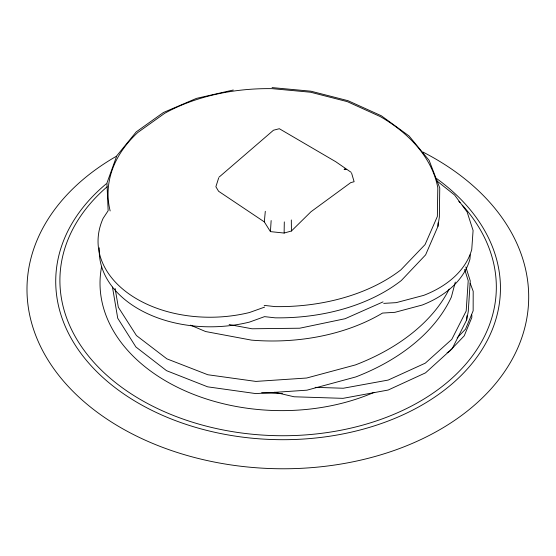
<?xml version="1.0" encoding="UTF-8"?>
<svg xmlns="http://www.w3.org/2000/svg" width="556" height="556" viewBox="0 0 556 556"><rect width="100%" height="100%" fill="white"/><g stroke="black" fill="none" stroke-linecap="round" stroke-linejoin="round"><path stroke-width="0.83" d="M471.835 314.953L471.829 317.504L464.232 335.824L449.304 351.489L447.087 352.699M99.322 247.83A114.967 78.229 -2 0 0 156.632 317.476A113.5 77.298 -2 0 0 249.568 322.063L264.538 316.642L275.137 317.83A162.359 106.411 1 0 0 401.342 280.502L425.618 254.856L437.954 226.334L438.01 222.914M218.703 177.864L215.874 186.733L218.577 191.25L264.322 221.886L270.418 231.623L284.123 233.047L284.304 221.9M274.629 392.223L294.068 396.775L343.01 398.346L388.157 390.041L425.521 372.854L452.188 348.681L466.637 319.957L466.922 315.69M270.418 231.623L271.154 220.551M470.265 254.738L469.959 259.054A110.63 73.788 5.5 0 1 422.226 305.029L394.92 312.326L382.542 313.063A167.154 110.88 1.2 0 1 251.458 340.119L205.574 331.529L190.5 325.142M264.322 221.886L265.302 211.301M437.954 226.334L439.358 216.93L439.754 187.921L429.135 160.406L409.049 135.97L381.36 115.794L348.007 100.699L310.943 91.198L272.079 87.598M466.637 319.957L468.249 311.603L470.258 280.898L465.831 266.956M455.301 282.114L451.375 297.036A202.391 134.851 -1.9 0 1 355.812 376.926L306.933 390.18L255.948 393.613L207.666 386.837L166.529 370.671L135.9 346.979L117.726 318.234L112.465 287.091M457.136 337.895L465.539 329.131L473.149 310.811L473.191 291.295L470.209 283.254M219.099 177.107L273.482 130.222L279.327 128.714L335.782 161.74L351.156 172.339M284.123 233.047L291.434 231.004L310.978 211.746L350.711 182.639L354.116 181.722L351.594 173.118M383.042 301.894L345.116 318.713L299.726 328.214L251.986 328.777L229.141 324.537M264.621 307.1L249.526 312.507A114.383 77.18 -2 0 1 155.833 307.892A115.863 78.118 -1.9 0 1 103.117 218.355L108.149 210.71L106.954 183.014L116.809 155.749L136.255 131.862L163.443 112.493L196.442 98.384L233.284 90.009M383.709 303.381L396.185 302.645L423.707 295.368A111.492 73.649 5.4 0 0 471.752 249.463L473.087 230.49L467.116 211.961L454.62 195.052L436.668 180.721M282.323 393.565L261.633 392.745M315.141 387.337L343.316 388.241L388.185 380.068L425.305 363.151L451.806 339.348L466.178 311.04L468.215 280.731L464.635 269.382M264.163 305.39L275.192 306.613A161.733 104.959 1 0 0 400.883 269.848L425.062 244.577L437.357 216.472L437.815 187.838A173.84 112.569 0.5 0 0 380.255 116.572L347.298 101.637L310.637 92.233L272.169 88.661A160.1 102.832 0.7 0 0 164.632 113.341L137.749 132.523A168.753 108.774 1 0 0 110.151 210.939M115.12 288.501L118.331 307.246L136.435 335.546L166.904 358.856L207.833 374.751L255.878 381.416L306.641 378.024L355.333 364.951A201.779 133.037 -1.9 0 0 449.22 289.057M291.323 219.967L291.434 231.004M422.928 152.045A250.909 175.578 1.7 0 1 469.424 409.383A250.909 175.578 1.7 0 1 100.226 414.442A250.909 175.578 1.7 0 1 116.419 156.243M373.903 392.446A178.073 124.62 1.7 0 1 182.382 389.624A178.073 124.62 1.7 0 1 101.574 266.838M436.807 178.698A222.414 154.867 1.7 0 1 439.379 393.856A222.414 154.867 1.7 0 1 130.855 398.596A222.414 154.867 1.7 0 1 106.314 183.772M462.328 205.143A218.258 151.892 1.7 0 1 414.873 404.254A218.258 151.892 1.7 0 1 124.356 389.221A218.258 151.892 1.7 0 1 107.134 186.76M458.811 201.355A218.258 151.892 1.7 0 1 460 202.606M344.984 169.087L344.206 169.295L344.984 169.087M345.929 169.629L345.491 169.545L345.929 169.629"/></g></svg>
